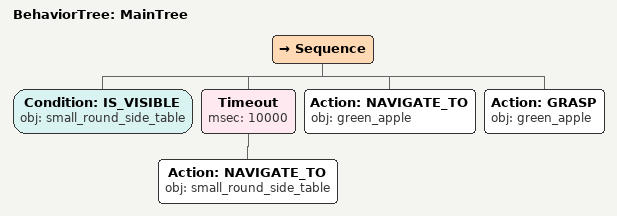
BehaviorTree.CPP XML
<root main_tree_to_execute="MainTree">
  <BehaviorTree ID="MainTree">
    <Sequence>
      <!-- Check small_round_side_table is visible before NAVIGATE_TO -->
      <Condition ID="IS_VISIBLE" obj="small_round_side_table" />
      <!-- Timeout: NAVIGATE_TO small_round_side_table within 10s -->
      <Timeout msec="10000">
        <!-- Navigate to small_round_side_table -->
        <Action ID="NAVIGATE_TO" obj="small_round_side_table" />
      </Timeout>
      <!-- Navigate to green_apple -->
      <Action ID="NAVIGATE_TO" obj="green_apple" />
      <!-- Grasp green_apple -->
      <Action ID="GRASP" obj="green_apple" />
    </Sequence>
  </BehaviorTree>
</root>
